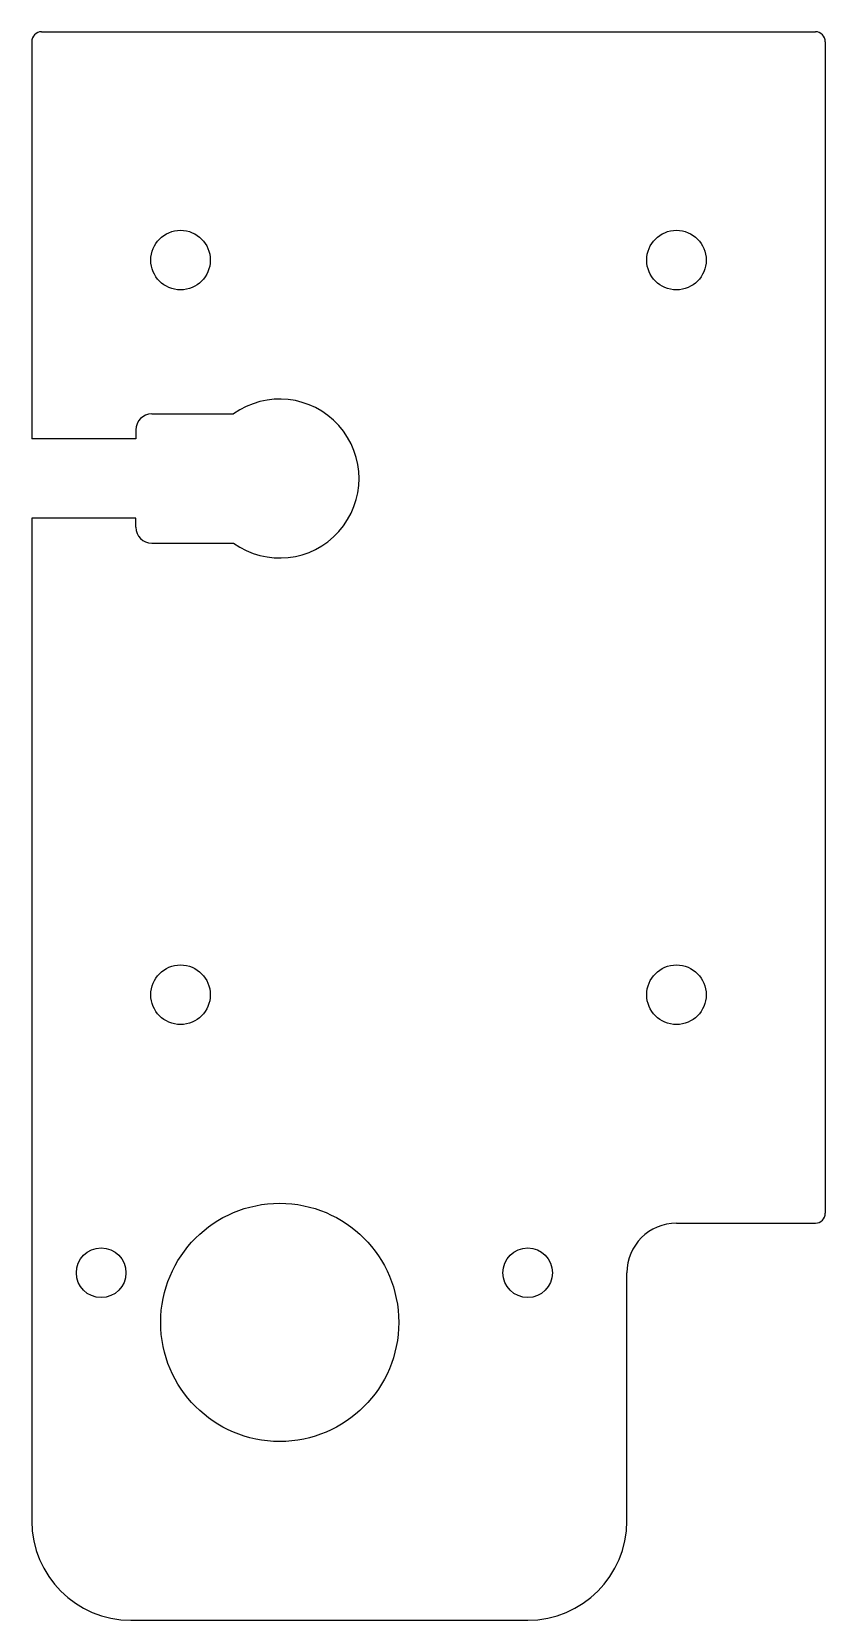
# Model space of a CAD drawing. Extents: x -25 to 55, y -115 to 45.
import ezdxf

# ---------------------------------------------------------------- set-up
doc = ezdxf.new("R2010")
doc.units = 0
doc.layers.add('b_BLDC_holder_part6_V2_001_', color=7, linetype='CONTINUOUS')

msp = doc.modelspace()

# ---------------------------------------------------------------- linework, layer by layer
at = {"layer": 'b_BLDC_holder_part6_V2_001_'}
for p, q in [((-24, 45), (54, 45)), ((-24, 45), (-24, 45, 10)), ((-24, 45), (54, 45)), ((-24, 45), (-24, 45, 10)), ((-24, 45, 10), (54, 45, 10)), ((-24, 45, 10), (54, 45, 10)), ((54, 45), (54, 45, 10)), ((54, 45), (54, 45, 10)), ((-25, 44), (-25, 4)), ((-25, 44), (-25, 4)), ((-25, 44), (-25, 44, 10)), ((-25, 44, 10), (-25, 4, 10)), ((-25, 44), (-25, 44, 10)), ((-25, 44, 10), (-25, 4, 10)), ((55, 44), (55, -74)), ((55, 44), (55, -74)), ((55, 44), (55, 44, 10)), ((55, 44, 10), (55, -74, 10)), ((55, 44), (55, 44, 10)), ((55, 44, 10), (55, -74, 10)), ((-7, 22), (-7, 22, 10)), ((-7, 22), (-7, 22, 10)), ((43, 22), (43, 22, 10)), ((43, 22), (43, 22, 10)), ((-12.9, 6.5), (-4.66369, 6.5)), ((-12.9, 6.5), (-4.66369, 6.5)), ((-12.9, 6.5), (-12.9, 6.5, 10)), ((-12.9, 6.5, 10), (-4.66369, 6.5, 10)), ((-12.9, 6.5), (-12.9, 6.5, 10)), ((-12.9, 6.5, 10), (-4.66369, 6.5, 10)), ((-4.66369, 6.5), (-4.66369, 6.5, 10)), ((-4.66369, 6.5), (-4.66369, 6.5, 10)), ((-14.5, 4.9), (-14.5, 4)), ((-14.5, 4.9), (-14.5, 4.9, 10)), ((-14.5, 4.9), (-14.5, 4)), ((-14.5, 4.9), (-14.5, 4.9, 10)), ((-14.5, 4.9, 10), (-14.5, 4, 10)), ((-14.5, 4.9, 10), (-14.5, 4, 10)), ((-14.5, 4), (-25, 4)), ((-25, 4), (-25, 4, 10)), ((-14.5, 4), (-25, 4)), ((-14.5, 4, 10), (-25, 4, 10)), ((-25, 4), (-25, 4, 10)), ((-14.5, 4, 10), (-25, 4, 10)), ((-14.5, 4), (-14.5, 4, 10)), ((-14.5, 4), (-14.5, 4, 10)), ((-14.5, -4), (-25, -4)), ((-25, -4), (-25, -105)), ((-25, -4), (-25, -4, 10)), ((-14.5, -4), (-25, -4)), ((-14.5, -4, 10), (-25, -4, 10)), ((-25, -4), (-25, -105)), ((-25, -4), (-25, -4, 10)), ((-25, -4, 10), (-25, -105, 10)), ((-14.5, -4, 10), (-25, -4, 10)), ((-25, -4, 10), (-25, -105, 10)), ((-14.5, -4.9), (-14.5, -4)), ((-14.5, -4.9), (-14.5, -4)), ((-14.5, -4), (-14.5, -4, 10)), ((-14.5, -4.9, 10), (-14.5, -4, 10)), ((-14.5, -4), (-14.5, -4, 10)), ((-14.5, -4.9, 10), (-14.5, -4, 10)), ((-14.5, -4.9), (-14.5, -4.9, 10)), ((-14.5, -4.9), (-14.5, -4.9, 10)), ((-12.9, -6.5), (-4.66369, -6.5)), ((-12.9, -6.5), (-12.9, -6.5, 10)), ((-12.9, -6.5), (-4.66369, -6.5)), ((-12.9, -6.5), (-12.9, -6.5, 10)), ((-12.9, -6.5, 10), (-4.66369, -6.5, 10)), ((-12.9, -6.5, 10), (-4.66369, -6.5, 10)), ((-4.66369, -6.5), (-4.66369, -6.5, 10)), ((-4.66369, -6.5), (-4.66369, -6.5, 10)), ((-7, -52), (-7, -52, 10)), ((-7, -52), (-7, -52, 10)), ((43, -52), (43, -52, 10)), ((43, -52), (43, -52, 10)), ((40, -75), (54, -75)), ((40, -75), (40, -75, 10)), ((40, -75), (54, -75)), ((40, -75), (40, -75, 10)), ((40, -75, 10), (54, -75, 10)), ((40, -75, 10), (54, -75, 10)), ((54, -75), (54, -75, 10)), ((54, -75), (54, -75, 10)), ((55, -74), (55, -74, 10)), ((55, -74), (55, -74, 10)), ((-15.5, -80), (-15.5, -80, 10)), ((-15.5, -80), (-15.5, -80, 10)), ((27.5, -80), (27.5, -80, 10)), ((27.5, -80), (27.5, -80, 10)), ((35, -105), (35, -80)), ((35, -105), (35, -80)), ((35, -80), (35, -80, 10)), ((35, -105, 10), (35, -80, 10)), ((35, -80), (35, -80, 10)), ((35, -105, 10), (35, -80, 10)), ((12, -85), (12, -85, 10)), ((12, -85), (12, -85, 10)), ((-25, -105), (-25, -105, 10)), ((-25, -105), (-25, -105, 10)), ((35, -105), (35, -105, 10)), ((35, -105), (35, -105, 10)), ((-15, -115), (25, -115)), ((-15, -115), (-15, -115, 10)), ((-15, -115), (25, -115)), ((-15, -115), (-15, -115, 10)), ((-15, -115, 10), (25, -115, 10)), ((-15, -115, 10), (25, -115, 10)), ((25, -115), (25, -115, 10)), ((25, -115), (25, -115, 10))]:
    msp.add_line(p, q, dxfattribs=at)
for centre, radius in [((-10, 22), 3), ((-10, 22), 3), ((-10, 22), 3), ((-10, 22), 3), ((40, 22), 3), ((40, 22), 3), ((40, 22), 3), ((40, 22), 3), ((-10, -52), 3), ((-10, -52), 3), ((-10, -52), 3), ((-10, -52), 3), ((40, -52), 3), ((40, -52), 3), ((40, -52), 3), ((40, -52), 3), ((0, -85), 12), ((0, -85), 12), ((0, -85), 12), ((0, -85), 12), ((-18, -80), 2.5), ((-18, -80), 2.5), ((-18, -80), 2.5), ((-18, -80), 2.5), ((25, -80), 2.5), ((25, -80), 2.5), ((25, -80), 2.5), ((25, -80), 2.5)]:
    msp.add_circle(centre, radius, dxfattribs=at)
for centre, radius, start, end in [((-24, 44), 1, 90, 180), ((-24, 44), 1, 90, 180), ((-24, 44, 10), 1, 90, 180), ((-24, 44, 10), 1, 90, 180), ((54, 44), 1, 0, 90), ((54, 44), 1, 0, 90), ((54, 44, 10), 1, 0, 90), ((54, 44, 10), 1, 0, 90), ((0, 0), 8, -125.659, 125.659), ((0, 0), 8, -125.659, 125.659), ((0, 0, 10), 8, -125.659, 125.659), ((0, 0, 10), 8, -125.659, 125.659), ((-12.9, 4.9), 1.6, 90, 180), ((-12.9, 4.9), 1.6, 90, 180), ((-12.9, 4.9, 10), 1.6, 90, 180), ((-12.9, 4.9, 10), 1.6, 90, 180), ((-12.9, -4.9), 1.6, 180, -90), ((-12.9, -4.9), 1.6, 180, -90), ((-12.9, -4.9, 10), 1.6, 180, -90), ((-12.9, -4.9, 10), 1.6, 180, -90), ((40, -80), 5, 90, 180), ((40, -80), 5, 90, 180), ((40, -80, 10), 5, 90, 180), ((40, -80, 10), 5, 90, 180), ((54, -74), 1, -90, 0), ((54, -74), 1, -90, 0), ((54, -74, 10), 1, -90, 0), ((54, -74, 10), 1, -90, 0), ((-15, -105), 10, 180, -90), ((-15, -105), 10, 180, -90), ((-15, -105, 10), 10, 180, -90), ((-15, -105, 10), 10, 180, -90), ((25, -105), 10, -90, 0), ((25, -105), 10, -90, 0), ((25, -105, 10), 10, -90, 0), ((25, -105, 10), 10, -90, 0)]:
    msp.add_arc(centre, radius, start, end, dxfattribs=at)

doc.saveas('drawing.dxf')
